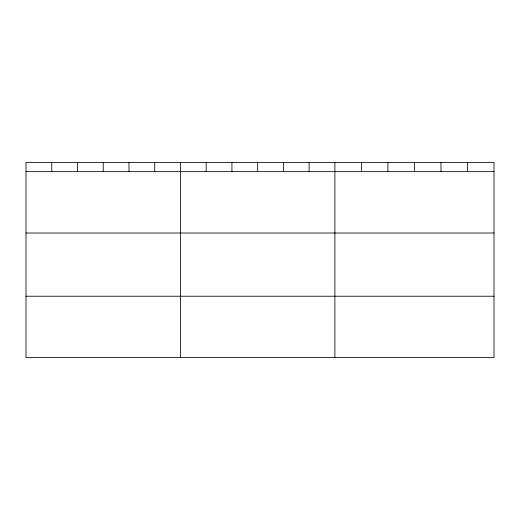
<?xml version="1.0" encoding="UTF-8"?>
<svg xmlns="http://www.w3.org/2000/svg" width="520" height="520" viewBox="0 0 520 520"><rect width="100%" height="100%" fill="white"/><g stroke="black" fill="none" stroke-linecap="round" stroke-linejoin="round"><path stroke-width="0.78" d="M494 233.012L494 162.409L26 162.409L26 357.591L494 357.591L494 233.012L26 233.012M26 171.645L494 171.645M26 296.231L494 296.231M467.48 162.409L467.48 171.645M440.96 162.409L440.96 171.645M414.44 162.409L414.44 171.645M387.92 162.409L387.92 171.645M361.4 162.409L361.4 171.645M334.88 162.409L334.88 357.591M309.14 162.409L309.14 171.645M283.4 162.409L283.4 171.645M257.66 162.409L257.66 171.645M231.92 162.409L231.92 171.645M206.18 162.409L206.18 171.645M180.44 162.409L180.44 357.591M154.7 162.409L154.7 171.645M128.96 162.409L128.96 171.645M103.22 162.409L103.22 171.645M77.48 162.409L77.48 171.645M51.74 162.409L51.74 171.645"/></g></svg>
